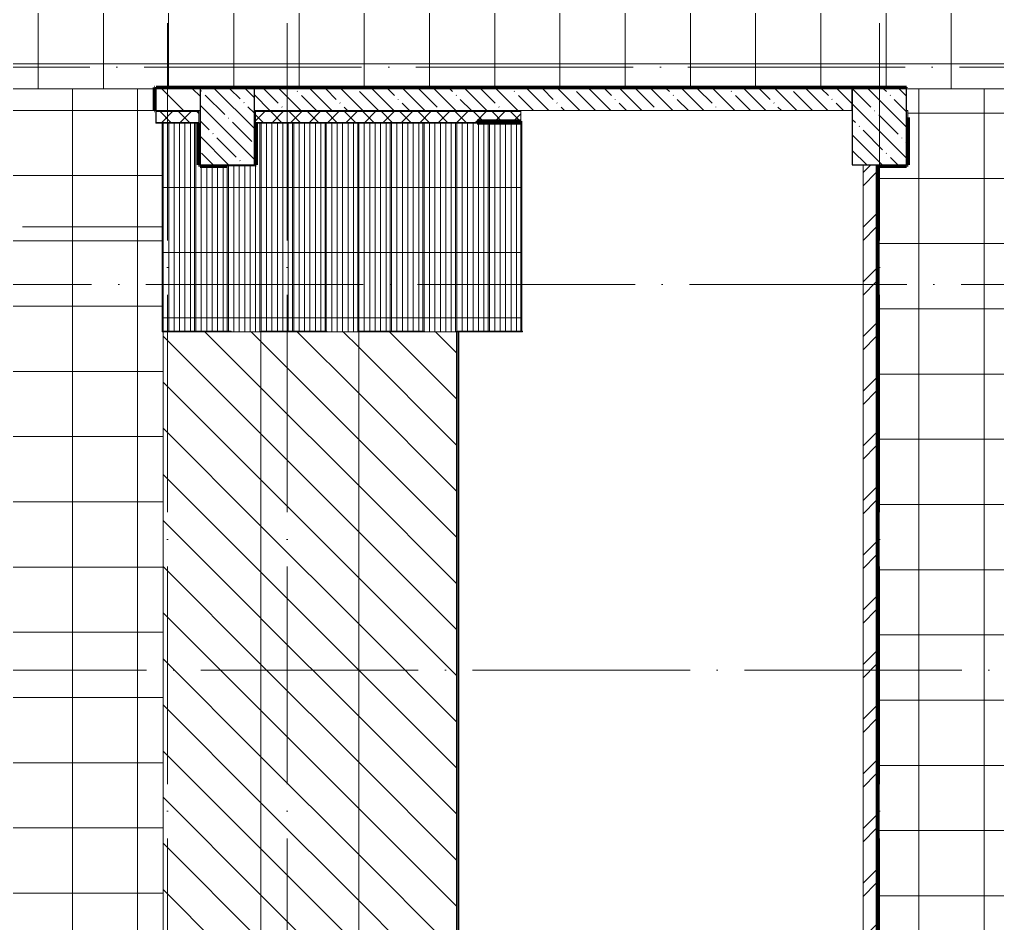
# Model space of a CAD drawing. Header units: millimetres. Extents: x -4370 to 196781, y -4577 to 61202.
# Drawn here: x 122789 to 131785, y 37646 to 45961 of the extents above; entities that cross this region are included whole.
import ezdxf

# ---------------------------------------------------------------- set-up
doc = ezdxf.new("R2010")
doc.units = ezdxf.units.MM
doc.linetypes.add('ADSK_Линия сетки', pattern=[2500, 2000, -250, 0, -250])
for name, color, linetype, lineweight in [('A-FLOR-____-OTLN', 192, 'Continuous', 9), ('A-FLOR-____-PATT', 8, 'Continuous', 9), ('A-ROOF-___-IDEN', 132, 'Continuous', 20), ('A-ROOF-____-MCUT', 132, 'Continuous', 9), ('A-ROOF-____-OTLN', 132, 'Continuous', 9), ('A-ROOF-____-PATT', 132, 'Continuous', 9), ('A-ROOF-FNSH-MCUT', 132, 'Continuous', 9), ('A-WALL-____-MCUT', 113, 'Continuous', 9), ('A-WALL-____-PATT', 111, 'Continuous', 9), ('A-WALL-FNSH-MCUT', 113, 'Continuous', 9), ('I-WALL-____-OTLN', 2, 'Continuous', 9), ('S-COLS-____-MCUT', 52, 'Continuous', 9), ('S-COLS-____-OTLN', 52, 'Continuous', 9), ('S-GRID-____-OTLN', 1, 'Continuous', 9)]:
    doc.layers.add(name, color=color, linetype=linetype, lineweight=lineweight)
pattern_1 = [(135, (0, 0), (-142.5612, -142.5612), []), (135, (142.56, 0), (-142.5612, -142.5612), [252.016, -50.403, 3.353, -47.05])]
pattern_2 = [(135, (0, 0), (-84.85281, -84.85281), []), (225, (0, 0), (84.85281, -84.85281), [])]
pattern_3 = [(135, (0, 0), (-212.13203, -212.13203), [])]

# ---------------------------------------------------------------- blocks, each defined once
blk = doc.blocks.new('BSC_Колонна _Прямоугольная - 500x700-34841264-О_АИ_ПП_0_000_Целиком')
at = {"layer": 'S-COLS-____-OTLN', "lineweight": 5}
h = blk.add_hatch(dxfattribs=at)
h.set_pattern_fill('FP_71', color=256, style=0, pattern_type=2)
h.set_pattern_definition([(135, (-124699.98, -44975), (-142.56192, -142.56192), []), (135, (-124557.42, -44975), (-142.56192, -142.56192), [252.016, -50.403, 3.353, -47.05])])
h.paths.add_polyline_path([(-250, -350), (250, -350), (250, 350), (-250, 350)])
at = {"layer": 'S-COLS-____-MCUT', "color": 130, "lineweight": 25}
for p, q in [((250, 350), (-250, 350)), ((-250, 350), (-250, -350)), ((250, -350), (250, 350)), ((-250, -350), (250, -350))]:
    blk.add_line(p, q, dxfattribs=at)
blk = doc.blocks.new('0083_СОШ675_АР_R22_rvt-1-О_АИ_ПП_0_000_Целиком')
at = {"layer": 'A-WALL-____-PATT', "lineweight": 5}
h = blk.add_hatch(dxfattribs=at)
h.set_pattern_fill('FP_4', color=10, style=0, pattern_type=2)
h.set_pattern_definition([(135, (0, 0), (-141.42136, -141.42136), [])])
h.paths.add_polyline_path([(124450, 45125), (124450, 45325), (124045, 45325), (124045, 45125), (124322.5, 45125)])
h = blk.add_hatch(dxfattribs=at)
h.set_pattern_fill('FP_3', color=10, style=0, pattern_type=2)
h.set_pattern_definition(pattern_1)
h.paths.add_polyline_path([(130450, 45125), (130450, 45325), (124950, 45325), (124950, 45125), (128669.1, 45125)])
h = blk.add_hatch(dxfattribs=at)
h.set_pattern_fill('FP_3', color=10, style=0, pattern_type=2)
h.set_pattern_definition(pattern_1)
h.paths.add_polyline_path([(130445, 45125), (130445, 45325), (124950, 45325), (124950, 45125), (128669.1, 45125)])
h = blk.add_hatch(dxfattribs=at)
h.set_pattern_fill('FP_7', color=10, style=0, pattern_type=2)
h.set_pattern_definition([(45, (0, 0), (-251.4472, 251.4472), []), (45, (0, 381), (-251.4472, 251.4472), [])])
h.paths.add_polyline_path([(130670, 28825), (130670, 36475), (130550, 36475), (130550, 28825)])
h.paths.add_polyline_path([(130670, 36975), (130670, 44625), (130550, 44625), (130550, 36975)])
at = {"layer": 'S-COLS-____-OTLN', "lineweight": 5}
h = blk.add_hatch(dxfattribs=at)
h.set_pattern_fill('FP_3', color=256, style=0, pattern_type=2)
h.set_pattern_definition(pattern_1)
h.paths.add_polyline_path([(130450, 44625), (130950, 44625), (130950, 45325), (130450, 45325)])
at = {"layer": 'A-WALL-____-MCUT', "color": 50, "lineweight": 13}
for p, q in [((124450, 45325), (124045, 45325)), ((124045, 45325), (124045, 45125)), ((130450, 45325), (124950, 45325)), ((130445, 45325), (124950, 45325)), ((130445, 45125), (130445, 45325)), ((130450, 45125), (130450, 45325)), ((124045, 45125), (124450, 45125)), ((124950, 45125), (130450, 45125)), ((124950, 45125), (130445, 45125)), ((130550, 44625), (130550, 36975)), ((130670, 44625), (130550, 44625)), ((130670, 36975), (130670, 44625))]:
    blk.add_line(p, q, dxfattribs=at)
at = {"layer": 'A-WALL-FNSH-MCUT', "color": 90}
for p, q in [((130950, 45335), (124045, 45335)), ((124045, 45335), (124045, 45325)), ((124045, 45325), (124450, 45325)), ((124950, 45325), (130950, 45325)), ((130950, 45325), (130950, 45335))]:
    blk.add_line(p, q, dxfattribs=at)
at = {"layer": 'S-COLS-____-MCUT', "color": 130, "lineweight": 25}
for p, q in [((130950, 45325), (130450, 45325)), ((130450, 45325), (130450, 44625)), ((130950, 44625), (130950, 45325)), ((130450, 44625), (130950, 44625))]:
    blk.add_line(p, q, dxfattribs=at)
at = {"layer": 'S-COLS-____-OTLN', "color": 90, "lineweight": 9}
blk.add_blockref('BSC_Колонна _Прямоугольная - 500x700-34841264-О_АИ_ПП_0_000_Целиком', (124700, 44975), dxfattribs=at)

msp = doc.modelspace()

# ---------------------------------------------------------------- hatches: boundary and pattern name
at = {"layer": 'A-FLOR-____-PATT'}
h = msp.add_hatch(dxfattribs=at)
h.set_pattern_fill('FP_139', color=256, style=0, pattern_type=2)
h.set_pattern_definition([(90, (122360, 37155), (-600, 4e-14), []), (180, (122360, 37155), (-7e-14, -600), [])])
h.paths.add_polyline_path([(123701.532826, 24349.999414), (136485, 24350.000586), (136485, 24850.000586), (136500, 24850.000586), (136500, 24859.999414), (136700, 24859.999414), (136700, 27059.999414), (136500, 27059.999414), (136500, 27050.000586), (136485, 27050.99042), (136485, 28110.000586), (136299.978078, 28110.000586), (136299.978078, 28125), (135049.978078, 28125), (135049.978078, 28110.000586), (132950, 28110.000586), (132950, 28125), (130960, 28125), (130960, 28110.000586), (125085, 28110.000586), (125085, 27805.000984), (125080, 27804.349189), (125080, 27795.00157), (125070, 27795.00157), (125070, 27790.00157), (124330, 27790.00157), (124330, 27795.00157), (124320, 27795.000984), (124320, 27805.000984), (124315, 27805.85356), (124315, 28110.00157), (124049.978078, 28110.00157), (124049.978078, 28115.00157), (124039.978078, 28115.00157), (124039.978078, 28125.000984), (120145.5, 28125.000984), (120145.5, 28115.00157), (118690, 28115.00157), (118690, 34860.000586), (118320, 34860.000586), (118320, 34865.000586), (118310, 34865.000586), (118310, 34875), (118300, 34875), (118300, 36475), (118310, 36475.000586), (118310, 36485.000586), (118320, 36485.000586), (118320, 36490.000586), (118690, 36490.000586), (118690, 43524.999414), (118700, 43524.999414), (118699.978078, 44624.999414), (118690, 44624.999414), (118690.939069, 45335), (120047.499009, 45335), (120047.499009, 45325), (124030, 45324.999414), (124030, 45334.968424), (124045, 45334.96901), (124045, 45339.96901), (130949.978078, 45339.96901), (130949.978078, 45324.999414), (132949.978078, 45324.999414), (132949.978078, 45339.96901), (136485, 45340.004013), (136485, 45809.999414), (136699.978078, 45809.999414), (136699.978078, 48009.999414), (136485, 48009.999414), (136485, 48583.136009), (136480, 48583.136009), (136480, 49030.001172), (136059.997172, 49030.001172), (136059.997172, 49035.001172), (134324.978078, 49035.001172), (134324.978078, 49050.000586), (133224.978078, 49050.000586), (133224.978078, 49035.001172), (131950, 49035.001172), (131950, 49050.000586), (130850, 49050.000586), (130850, 49035.001172), (129820, 49035.001172), (129819.973332, 49250.000586), (128720, 49250.000586), (128720, 49035.001172), (115339.978078, 49035.001172), (115339.978078, 47039.5), (115125, 47039.5), (115125, 45939.5), (115339.978078, 45939.5), (115339.978078, 45525), (115334.978078, 45524.408705), (115334.978078, 45515), (115324.978078, 45515), (115324.978078, 45510), (114265.000586, 45510), (114265.000586, 45324.999414), (114260.000586, 45324.999414), (114260.000586, 45315.000586), (114250.000586, 45315.000586), (114249.978078, 45310.000586), (113849.978078, 45310.000586), (113849.978078, 43335.193215), (115335, 43335.193215), (115334.01456, 39765.02363), (113849.978078, 39765.02363), (113850.899223, 35984.940919), (114259.978078, 35984.940919), (114259.978078, 35565), (114060.000586, 35565), (114060.000586, 32734.968424), (114259.978078, 32734.968424), (114259.978078, 32315), (114060.000586, 32315), (114060.000586, 28535), (114259.978664, 28534.382301), (114259.978664, 28115), (114060.000586, 28115), (114060.000586, 24375), (114585, 24375), (114585, 24350), (116575, 24349.999414), (116575, 24375), (118699.978078, 24375), (118699.978078, 24435.000398), (118799.978078, 24435.000398), (118799.978078, 24375), (121200, 24375), (121200, 24360), (121215, 24360), (121215, 24350), (121217.736766, 24349.999414)])
h.paths.add_polyline_path([(118700, 28035.000398), (118699.978078, 28035.000398), (118700, 28105.000984), (118799.978078, 28105.000984), (118799.978078, 28035.000398), (118705, 28035.000398)])
h.paths.add_polyline_path([(113373.815688, 35984.940919), (113799.978078, 35984.940919), (113798.859805, 39765.02363), (112925.000848, 39765.02363), (112924.950825, 39975.023044), (111824.978078, 39975.023044), (111824.978078, 39765.02363), (111475, 39765.02363), (111474.992967, 39975.023044), (110375, 39975.023044), (110375, 39780.02363), (110425, 39780.02363), (110425, 39765.02363), (109080.000848, 39765.02363), (109080.000848, 39494.940333), (108870.000848, 39494.940333), (108870.000848, 36794.940333), (109130.000848, 36794.940333), (109130.000848, 36804.940919), (110600.000586, 36804.940919), (110600.000586, 35984.940919), (113341.034602, 35984.940919)])
h.paths.add_polyline_path([(113766.348585, 43335.193215), (113799.978078, 43335.193215), (113799.978078, 45310.000586), (113400.000586, 45310.000586), (113399.978078, 45315.000586), (113390.000586, 45315.000586), (113390.000586, 45325.000586), (113385.000586, 45324.999414), (113385.000586, 45510.000586), (112075, 45509.810247), (112075, 45245.037726), (112065, 45245.037726), (112065, 43545.037726), (112075, 43545.037726), (112075, 43335.193215), (112524.450555, 43335.193215)])
h = msp.add_hatch(dxfattribs=at)
h.set_pattern_fill('FP_145', color=256, style=0, pattern_type=2)
h.set_pattern_definition([(0, (122075, 36725), (0, 600), []), (90, (122075, 36725), (-600, 4e-14), [])])
h.paths.add_polyline_path([(123701.532826, 28124.999414), (124039.978078, 28125.516329), (124039.978078, 28325.000395), (124089, 28325.000984), (124089, 28428.000984), (124084.978078, 28428.000984), (124084.978078, 28443.000984), (124119.911345, 28443.000984), (124119.911345, 28453.064722), (124100.043843, 28453.064722), (124101, 30380.00157), (124565.335206, 30380.00157), (124565.335206, 32749), (124110.000505, 32750.000586), (124110.000505, 43090.000586), (124100.043843, 43090.000586), (124100.043843, 45006.96901), (124045, 45006.96901), (124044.531539, 45125.000586), (124030, 45125.000586), (124030, 45324.999414), (120042.499009, 45324.999414), (120042.499009, 45320), (120029.999009, 45320), (120029.999595, 45125.000586), (120044.531539, 45125), (120044.531539, 45007), (119115, 45007), (119115, 44925), (119110, 44925), (119110, 44915), (119100, 44915), (119099.978078, 44910), (119018.001, 44910), (119018.001, 44624.999414), (119003.001, 44624.999414), (119003.001, 44915), (118959.001, 44915), (118959.001, 44624.999414), (118949.001, 44624.999414), (118949.001, 44924.999414), (118900, 44924.999414), (118900, 44624.999414), (118700, 44624.999414), (118700, 43524.999414), (118900, 43524.999414), (118900, 41125), (118949.001, 41124.999414), (118949.001, 43524.999414), (118959.001, 43524.999414), (118959.001, 41135), (119003.001, 41135), (119003.001, 43524.999414), (119018.001, 43524.999414), (119018.001, 41140), (119099.978078, 41140), (119099.978078, 41135), (119109.978078, 41135), (119109.978078, 41125), (119114.978078, 41124.999414), (119114.978078, 40725), (119109.978078, 40725), (119109.978078, 40715), (119099.978078, 40715), (119099.210557, 40710), (119018.001, 40710), (119018.001, 36940), (119099.978078, 36940), (119100, 36935), (119109.978078, 36935), (119109.978078, 36925), (119114.978078, 36924.999414), (119114.978078, 36524.999414), (119109.978078, 36524.999414), (119109.978078, 36515), (119099.978078, 36515), (119099.978078, 36510), (119018, 36510), (119018, 32740), (119100, 32740), (119100, 32735), (119110, 32735), (119110, 32725), (119115, 32724.999414), (119115, 32324.999414), (119110, 32324.999414), (119110, 32315), (119100, 32315), (119098.946839, 32310), (119018, 32310), (119018, 30514.220097), (119072.858918, 30514.220097), (119072.858918, 30314.220097), (119018, 30314.220097), (119018, 30183.000984), (120138, 30183.000984), (120138, 28443.000984), (120118, 28443.000984), (120118, 30163.000984), (118949, 30163.000984), (118949, 32324.999414), (118900, 32324.999414), (118900, 30065.000398), (120020, 30065.000398), (120020, 28324.999414), (120138, 28324.999414), (120138, 28130.00157), (120140.5, 28130.00157), (120140.5, 28125.00157), (121217.736766, 28124.999414)])
h.paths.add_polyline_path([(118981.84527, 30183.000984), (119003, 30183.204604), (119003, 30314.220097), (118972.858918, 30314.220097), (118972.858918, 30514.220097), (119003, 30514.220097), (119003, 32315), (118959, 32315), (118959, 30183.000984)])
h.paths.add_polyline_path([(118900, 32724.999414), (118959, 32725), (118959, 32735), (118949, 32735), (118949, 36524.999414), (118900, 36524.999414), (118900, 32740)])
h.paths.add_polyline_path([(118959, 32735), (119003, 32735), (119003, 36515), (118959, 36515), (118959, 32740)])
h.paths.add_polyline_path([(118900, 36924.999414), (118959.001, 36925), (118959.001, 36935), (118949.001, 36935), (118949.001, 40724.999414), (118900, 40724.999414), (118900, 38629.262054)])
h.paths.add_polyline_path([(119003.001, 36935), (119003.001, 40715), (118959.001, 40715), (118959.001, 36935)])
h.paths.add_polyline_path([(119110, 45066), (119110, 45124.998828), (119100, 45124.998828), (119100, 45066)])
h = msp.add_hatch(dxfattribs=at)
h.set_pattern_fill('FP_135', color=256, style=0, pattern_type=2)
h.set_pattern_definition([(0, (133462.5, 36700), (0, 600), []), (90, (133462.5, 36700), (-600, 4e-14), [])])
h.paths.add_polyline_path([(131152.921007, 28125.000398), (132950, 28125.000586), (132950.886022, 28340.00157), (133450, 28340.00157), (133450, 37045), (133455, 37045.000586), (133455, 37055.000586), (133465, 37055.000586), (133465.025847, 37060.000586), (136484.978078, 37060.000586), (136484.978078, 40710.000586), (136299.978078, 40710.000586), (136299.978078, 40715.000586), (136289.978078, 40715.000586), (136289.978078, 40725.000586), (136284.978078, 40725), (136284.978078, 41125), (136289.978078, 41125.000586), (136289.978078, 41135.000586), (136299.978078, 41135.000586), (136299.978078, 41140.000586), (136485, 41140.000586), (136485, 44910.000586), (136299.978078, 44910.000586), (136299.978078, 44915.000586), (136289.978078, 44915.000586), (136289.978078, 44925), (136284.978078, 44925), (136284.978078, 45110.000586), (134714.978078, 45110.000586), (134714.978078, 44925.000586), (134709.978078, 44925), (134709.978078, 44915.000586), (134699.978078, 44915.000586), (134699.978078, 44910.000586), (134299.978078, 44910.000586), (134299.978078, 44915.000586), (134289.978078, 44915.000586), (134289.978078, 44925.000586), (134284.978078, 44925), (134284.978078, 45110.000586), (132949.978078, 45110.000586), (132949.839952, 45324.968424), (130949.978078, 45324.968424), (130949.978078, 45125.000586), (130959.978078, 45125.000586), (130959.978078, 45060.000586), (130964.978078, 45060.000586), (130964.978078, 44625.000586), (130959.978078, 44625), (130959.978078, 44615.000586), (130949.978078, 44615.000586), (130949.42908, 44610.000586), (130684.978078, 44610.000586), (130684.978078, 36990.000586), (130949.978078, 36990.000586), (130949.978078, 36985.000586), (130959.978078, 36985.000586), (130959.978078, 36975.000586), (130964.978078, 36975), (130964.978078, 36475), (130959.978078, 36475), (130959.978078, 36465.000586), (130949.978078, 36465.000586), (130949.978078, 36460.000586), (130684.978078, 36460.000586), (130684.978078, 28840.000586), (130949.978078, 28840.000586), (130949.978078, 28835.000586), (130959.978078, 28835.000586), (130959.978078, 28825.000586), (130964.978078, 28825), (130964.978078, 28332.50157), (130960, 28332.50157), (130960, 28325.000984), (130949.978078, 28325.000984), (130950, 28125.00259), (130960, 28125.000586)])
h.paths.add_polyline_path([(133585, 37045), (133584.996508, 37045.000586), (133465, 37045)])
at = {"layer": 'A-ROOF-____-PATT'}
h = msp.add_hatch(dxfattribs=at)
h.set_pattern_fill('FP_257', color=256, style=0, pattern_type=2)
h.set_pattern_definition([(0, (115061, 45016.94), (0, 600), []), (90, (115061.02, 45016.937), (-50, 3e-15), [])])
h.paths.add_polyline_path([(124110.000505, 43090.000586), (124115.91314, 43090.000586), (124115.91314, 43095.000586), (124400.043843, 43095.000586), (124400.043843, 45006.96901), (124100.043843, 45006.96901), (124100.043843, 43090.000586)])
h = msp.add_hatch(dxfattribs=at)
h.set_pattern_fill('FP_256', color=256, style=0, pattern_type=2)
h.set_pattern_definition([(0, (115361, 45016.94), (0, 600), []), (90, (115361.02, 45016.937), (-50, 3e-15), [])])
h.paths.add_polyline_path([(124700.021922, 43095.000586), (124700.021922, 44610.000586), (124449.978078, 44610.000586), (124449.978078, 44615.000586), (124439.978078, 44615.000586), (124439.978078, 44625.000586), (124434.978078, 44625.000586), (124434.978078, 45006.96901), (124400.043843, 45006.96901), (124400.043843, 43095.000586), (124570.335206, 43095.000586)])
h = msp.add_hatch(dxfattribs=at)
h.set_pattern_fill('FP_255', color=256, style=0, pattern_type=2)
h.set_pattern_definition([(0, (115661, 45016.94), (0, 600), []), (90, (115661, 45016.937), (-50, 3e-15), [])])
h.paths.add_polyline_path([(125000.043843, 43090.000586), (125000.043843, 45006.968424), (124964.978078, 45006.968424), (124964.978078, 44625.000586), (124959.978078, 44625.000586), (124959.978078, 44615.000586), (124700.021922, 44615.000586), (124700.021922, 43090.000586)])
h = msp.add_hatch(dxfattribs=at)
h.set_pattern_fill('FP_254', color=256, style=0, pattern_type=2)
h.set_pattern_definition([(0, (115961, 45016.94), (0, 600), []), (90, (115961.02, 45016.937), (-50, 3e-15), [])])
h.paths.add_polyline_path([(125010.000505, 43090.000586), (125010.335206, 43095.000586), (125300.043843, 43095.000586), (125300.043843, 45006.968424), (125000.043843, 45006.968424), (125000.043843, 43090.000586)])
h = msp.add_hatch(dxfattribs=at)
h.set_pattern_fill('FP_253', color=256, style=0, pattern_type=2)
h.set_pattern_definition([(0, (116261, 45016.94), (0, 600), []), (90, (116261.02, 45016.937), (-50, 3e-15), [])])
h.paths.add_polyline_path([(125300.043843, 43095.000586), (125600.043843, 43095.000586), (125600.043843, 45006.968424), (125300.043843, 45006.968424), (125300.043843, 43249.421773)])
h = msp.add_hatch(dxfattribs=at)
h.set_pattern_fill('FP_252', color=256, style=0, pattern_type=2)
h.set_pattern_definition([(0, (116561, 45016.94), (0, 600), []), (90, (116561.02, 45016.937), (-50, 3e-15), [])])
h.paths.add_polyline_path([(125900.021922, 43090.000586), (125900.021922, 45006.968424), (125600.043843, 45006.968424), (125600.043843, 43090.000586)])
h = msp.add_hatch(dxfattribs=at)
h.set_pattern_fill('FP_251', color=256, style=0, pattern_type=2)
h.set_pattern_definition([(0, (116861, 45016.94), (0, 600), []), (90, (116861, 45016.937), (-50, 3e-15), [])])
h.paths.add_polyline_path([(125900.021922, 43090.000586), (125910.000505, 43090.000586), (125910.000505, 43095.000586), (126200.043843, 43095.000586), (126200.043843, 45006.968424), (125900.021922, 45006.968424), (125900.021922, 43095.000586)])
h = msp.add_hatch(dxfattribs=at)
h.set_pattern_fill('FP_250', color=256, style=0, pattern_type=2)
h.set_pattern_definition([(0, (117161, 45016.94), (0, 600), []), (90, (117161.02, 45016.937), (-50, 3e-15), [])])
h.paths.add_polyline_path([(126500.043843, 43095.000586), (126500.043843, 45006.968424), (126200.043843, 45006.968424), (126200.043843, 43095.000586)])
h = msp.add_hatch(dxfattribs=at)
h.set_pattern_fill('FP_249', color=256, style=0, pattern_type=2)
h.set_pattern_definition([(0, (117461, 45016.94), (0, 600), []), (90, (117461.02, 45016.937), (-50, 3e-15), [])])
h.paths.add_polyline_path([(126800.043843, 43090.000586), (126800.043843, 45006.968424), (126500.043843, 45006.968424), (126500.043843, 43090.000586)])
h = msp.add_hatch(dxfattribs=at)
h.set_pattern_fill('FP_248', color=256, style=0, pattern_type=2)
h.set_pattern_definition([(0, (117761, 45016.94), (0, 600), []), (90, (117761.02, 45016.937), (-50, 3e-15), [])])
h.paths.add_polyline_path([(126800.043843, 43090.000586), (126810.000505, 43090.000586), (126810.000505, 43095.000586), (127100.021922, 43095.000586), (127100.021922, 45006.968424), (126800.043843, 45006.968424), (126800.043843, 43095.000586)])
h = msp.add_hatch(dxfattribs=at)
h.set_pattern_fill('FP_247', color=256, style=0, pattern_type=2)
h.set_pattern_definition([(0, (118061, 45016.94), (0, 600), []), (90, (118061, 45016.937), (-50, 3e-15), [])])
h.paths.add_polyline_path([(127400, 43095.000586), (127400.043843, 43095.000586), (127400, 45006.968424), (127100.021922, 45006.968424), (127100.021922, 43095.000586)])
h = msp.add_hatch(dxfattribs=at)
h.set_pattern_fill('FP_246', color=256, style=0, pattern_type=2)
h.set_pattern_definition([(45, (0, 0), (-142.5612, 142.5612), []), (45, (142.56, 0), (-142.5612, 142.5612), [252.016, -50.403, 3.353, -47.05])])
h.paths.add_polyline_path([(127411.043843, 43090.000586), (127411.043843, 45016.937434), (127400.043843, 45016.937434), (127400.043843, 43090.000586)])
h = msp.add_hatch(dxfattribs=at)
h.set_pattern_fill('FP_128', color=256, style=0, pattern_type=2)
h.set_pattern_definition(pattern_3)
h.paths.add_polyline_path([(125000.043843, 30380.00157), (125010.335206, 30380.00157), (125010.000505, 43090.000586), (124110.000505, 43090.000586), (124110.000505, 32750.000586), (124570.335206, 32750.000586), (124570.335206, 30380.00157)])
h = msp.add_hatch(dxfattribs=at)
h.set_pattern_fill('FP_128', color=256, style=0, pattern_type=2)
h.set_pattern_definition(pattern_3)
h.paths.add_polyline_path([(125900.021922, 30380.00157), (125910.000505, 30380.00157), (125910.000505, 43090.000586), (125010.335206, 43090.000586), (125010.335206, 30380.00157)])
h = msp.add_hatch(dxfattribs=at)
h.set_pattern_fill('FP_128', color=256, style=0, pattern_type=2)
h.set_pattern_definition(pattern_3)
h.paths.add_polyline_path([(126185.328886, 30380.00157), (126810.000505, 30380.00157), (126810.000505, 43090.000586), (125910.000505, 43090.000586), (125910.000505, 30380.00157)])
at = {"layer": 'A-WALL-____-PATT'}
h = msp.add_hatch(color=7, dxfattribs=at)
h.paths.add_polyline_path([(124044.531539, 45014.96901), (124045, 45014.96901), (124044.531539, 45125.000586)])
h.paths.add_polyline_path([(124045, 45124.96901), (124045, 45334.96901), (124035, 45334.96901), (124035, 45125.000586), (124044.531539, 45125.000586)])
h = msp.add_hatch(color=7, dxfattribs=at)
h.paths.add_polyline_path([(136120.513127, 45324.96901), (136490, 45324.96901), (136490, 45334.96901), (132949.978078, 45334.96901), (132949.978078, 45324.96901), (134878.615097, 45324.96901)])
h.paths.add_polyline_path([(130949.978078, 45324.96901), (130949.978078, 45334.96901), (124045, 45334.96901), (124045, 45324.96901), (128669.124946, 45324.96901)])
h = msp.add_hatch(dxfattribs=at)
h.set_pattern_fill('FP_1', style=0, pattern_type=2)
h.set_pattern_definition(pattern_2)
h.paths.add_polyline_path([(124045, 45014.96901), (124439.978078, 45014.96901), (124439.978078, 45114.96901), (124045, 45114.96901)])
for color, points in [(7, [(124449.978078, 44615.000586), (124449.978078, 45124.96901), (124439.978078, 45124.96901), (124439.978078, 44615.000586)]), (7, [(124949.978078, 44625.000586), (124959.978078, 44625.000586), (124959.978078, 45124.968424), (124949.978078, 45124.968424)]), (7, [(130959.978078, 44625.000586), (130959.978078, 45125.000586), (130949.978078, 45125.000586), (130949.978078, 44625.000586)]), (7, [(124322.481841, 45006.96901), (124439.978078, 45006.96901), (124439.978078, 45014.96901), (124045, 45014.96901), (124045, 45006.96901)]), (7, [(124959.978078, 45006.968424), (127400, 45006.968424), (127400, 45014.968424), (124959.978078, 45014.968424)]), (1, [(127000.019833, 45011.636187), (127399.997912, 45011.636287), (127399.997908, 45026.636287), (127000.019829, 45026.636187)]), (7, [(124449.978078, 44615.000586), (124959.978078, 44615.000586), (124959.978078, 44625.000586), (124449.978078, 44625)]), (7, [(130679.978078, 44615.000586), (130959.978078, 44615.000586), (130959.978078, 44625.000586), (130669.978078, 44625.000586), (130669.978078, 44615.000586)]), (7, [(130679.978078, 36985.000586), (130679.978078, 44615.000586), (130669.978078, 44615.000586), (130669.978078, 36985.000586)])]:
    msp.add_hatch(color=color, dxfattribs=at).paths.add_polyline_path(points)
h = msp.add_hatch(dxfattribs=at)
h.set_pattern_fill('FP_1', style=0, pattern_type=2)
h.set_pattern_definition(pattern_2)
h.paths.add_polyline_path([(124959.978078, 45014.968424), (127400, 45014.968424), (127400, 45114.968424), (124959.978078, 45114.968424)])

# ---------------------------------------------------------------- linework, layer by layer
at = {"layer": 'A-FLOR-____-OTLN'}
for p, q in [((120047.499009, 45324.999414), (124030, 45324.999414)), ((130949.978078, 45324.999414), (132949.978078, 45324.999414)), ((132949.978078, 45324.968424), (130949.978078, 45324.968424))]:
    msp.add_line(p, q, dxfattribs=at)
at = {"layer": 'A-ROOF-___-IDEN'}
msp.add_line((124100.043843, 44053.46901), (122815.012998, 44053.46901), dxfattribs=at)
at = {"layer": 'A-ROOF-____-MCUT', "color": 7}
for p, q in [((126821.000505, 30380.00157), (126821.000505, 43090.000586)), ((126830.000505, 30380.00157), (126830.000505, 43090.000586))]:
    msp.add_line(p, q, dxfattribs=at)
at = {"layer": 'A-ROOF-____-OTLN'}
for p, q in [((124100.043843, 45006.96901), (124100.043843, 43090.000586)), ((124400.043843, 45006.96901), (124400.043843, 43095.000586)), ((125000.043843, 45006.968424), (125000.043843, 43090.000586)), ((125300.043843, 45006.968424), (125300.043843, 43095.000586)), ((125600.043843, 45006.968424), (125600.043843, 43090.000586)), ((125900.021922, 45006.968424), (125900.021922, 43090.000586)), ((126200.043843, 45006.968424), (126200.043843, 43095.000586)), ((126500.043843, 45006.968424), (126500.043843, 43090.000586)), ((126800.043843, 45006.968424), (126800.043843, 43090.000586)), ((127100.021922, 45006.968424), (127100.021922, 43095.000586)), ((124700.021922, 44615.000586), (124700.021922, 43090.000586)), ((124100.043843, 43090.000586), (125010.000505, 43090.000586)), ((124110.000505, 43090.000586), (124110.000505, 32750.000586)), ((125010.335206, 43090.000586), (125010.335206, 30380.00157)), ((125010.335206, 43090.000586), (125910.000505, 43090.000586)), ((125910.000505, 43090.000586), (125910.000505, 30380.00157)), ((125910.000505, 43090.000586), (126810.000505, 43090.000586))]:
    msp.add_line(p, q, dxfattribs=at)
at = {"layer": 'A-ROOF-FNSH-MCUT', "color": 7}
for p, q in [((127411.043843, 45016.937434), (127400.043843, 45016.937434)), ((127400.043843, 45016.937434), (127400.043843, 43090.000586)), ((127411.043843, 43090.000586), (127411.043843, 45016.937434)), ((126810.000505, 43090.000586), (126810.000505, 30380.00157))]:
    msp.add_line(p, q, dxfattribs=at)
at = {"layer": 'A-WALL-____-MCUT', "color": 7}
for p, q in [((130949.978078, 45334.96901), (124035, 45334.96901)), ((124035, 45334.96901), (124035, 45125.000586)), ((124045, 45324.96901), (124449.978078, 45324.96901)), ((124045, 45014.96901), (124045, 45324.96901)), ((124949.978078, 45324.96901), (130949.978078, 45324.96901)), ((130949.978078, 45324.96901), (130949.978078, 45334.96901)), ((124035, 45125.000586), (124044.531539, 45125.000586)), ((124044.531539, 45125.000586), (124044.531539, 45006.96901)), ((124449.978078, 45124.96901), (124045, 45124.96901)), ((124439.978078, 45124.96901), (124439.978078, 44615.000586)), ((127400, 45124.968424), (124949.978078, 45124.968424)), ((124959.978078, 44615.000586), (124959.978078, 45124.968424)), ((127400, 45014.968424), (127400, 45124.968424)), ((130959.978078, 45125.000586), (130949.978078, 45125.000586)), ((130949.978078, 45125.000586), (130949.978078, 44625.000586)), ((130959.978078, 44615.000586), (130959.978078, 45125.000586)), ((130949.978078, 44625.000586), (130669.978078, 44625.000586)), ((130669.978078, 44625.000586), (130669.978078, 36975.000586)), ((124439.978078, 44615.000586), (124959.978078, 44615.000586)), ((130679.978078, 44615.000586), (130959.978078, 44615.000586)), ((130679.978078, 36985.000586), (130679.978078, 44615.000586))]:
    msp.add_line(p, q, dxfattribs=at)
at = {"layer": 'A-WALL-____-MCUT'}
for p, q in [((124439.978078, 45114.96901), (124045, 45114.96901)), ((127400, 45114.968424), (124959.978078, 45114.968424)), ((124439.978078, 45014.96901), (124044.531539, 45014.96901)), ((127400, 45014.968424), (124959.978078, 45014.968424))]:
    msp.add_line(p, q, dxfattribs=at)
at = {"layer": 'A-WALL-FNSH-MCUT', "color": 7}
for p, q in [((124044.531539, 45006.96901), (124439.978078, 45006.96901)), ((124959.978078, 45006.968424), (127400, 45006.968424)), ((127400, 45006.968424), (127400, 45014.968424)), ((127414.91314, 43095.000586), (126810.000505, 43095.000586)), ((126810.000505, 43095.000586), (126810.000505, 43090.000586)), ((127414.91314, 43090.000586), (127414.91314, 43095.000586)), ((126810.000505, 43090.000586), (127414.91314, 43090.000586))]:
    msp.add_line(p, q, dxfattribs=at)
at = {"layer": 'A-WALL-FNSH-MCUT', "color": 20, "lineweight": 90}
for p, q in [((127399.997908, 45026.636287), (127000.019829, 45026.636187)), ((127000.019829, 45026.636187), (127000.019833, 45011.636187)), ((127000.019833, 45011.636187), (127399.997912, 45011.636287)), ((127399.997912, 45011.636287), (127399.997908, 45026.636287))]:
    msp.add_line(p, q, dxfattribs=at)
at = {"layer": 'I-WALL-____-OTLN', "color": 20, "lineweight": 90}
for p, q in [((124045, 45339.96901), (130949.978078, 45339.96901)), ((124045, 45339.96901), (124045, 45334.96901)), ((130949.978078, 45334.96901), (130949.978078, 45339.96901)), ((124030, 45125.000586), (124030, 45334.96901)), ((124035, 45334.96901), (124030, 45334.96901)), ((124030, 45125.000586), (124035, 45125.000586)), ((124434.978078, 44625.000586), (124434.978078, 45007.070282)), ((124964.978078, 45006.968424), (124964.978078, 44625.000586)), ((124434.978078, 44625.000586), (124439.978078, 44625.000586)), ((124959.978078, 44625.000586), (124964.978078, 44625.000586)), ((124449.978078, 44615.000586), (124449.978078, 44610.000586)), ((124700.021922, 44610.000586), (124449.978078, 44610.000586))]:
    msp.add_line(p, q, dxfattribs=at)
at = {"layer": 'I-WALL-____-OTLN', "color": 5, "lineweight": 90}
for p, q in [((130964.978078, 45060.000586), (130959.978078, 45060.000586)), ((130964.978078, 45060.000586), (130964.978078, 44625.000586)), ((130959.978078, 44625.000586), (130964.978078, 44625.000586)), ((130949.978078, 44610.000586), (130679.978078, 44610.000586)), ((130684.978078, 44615.185771), (130684.978078, 36984.815401)), ((130949.978078, 44610.000586), (130949.978078, 44615.000586))]:
    msp.add_line(p, q, dxfattribs=at)
at = {"layer": 'I-WALL-____-OTLN'}
for p, q in [((124115.91314, 43095.000586), (124734.91314, 43095.000586)), ((124115.91314, 43095.000586), (124115.91314, 43090.000586)), ((124734.91314, 43090.000586), (124734.91314, 43095.000586)), ((125010.000505, 43095.000586), (125614.91314, 43095.000586)), ((125010.000505, 43095.000586), (125010.000505, 43090.000586)), ((125614.91314, 43090.000586), (125614.91314, 43095.000586)), ((125910.000505, 43095.000586), (126514.91314, 43095.000586)), ((125910.000505, 43095.000586), (125910.000505, 43090.000586)), ((126514.91314, 43090.000586), (126514.91314, 43095.000586)), ((125010.335206, 43090.000586), (125010.000505, 43090.000586)), ((125910.000505, 43090.000586), (125910.000505, 43090.000586))]:
    msp.add_line(p, q, dxfattribs=at)
at = {"layer": 'S-GRID-____-OTLN', "linetype": 'ADSK_Линия сетки'}
for p, q in [((124150.000505, -3572.657751), (124150.000505, 61202.00513)), ((125250.001, -3572.657751), (125250.001, 61202.00513)), ((130700.001, -3572.657751), (130700.001, 61202.00513)), ((-3569.551216, 45525.000586), (156348.554077, 45525.000586)), ((-3553.763124, 43525.000586), (156348.554077, 43525.000586)), ((-3047.723308, 39975.000586), (156348.554077, 39975.000586))]:
    msp.add_line(p, q, dxfattribs=at)

# ---------------------------------------------------------------- block references
at = {"lineweight": 5}
msp.add_blockref('0083_СОШ675_АР_R22_rvt-1-О_АИ_ПП_0_000_Целиком', (0, 0), dxfattribs=at)

doc.saveas('drawing.dxf')
